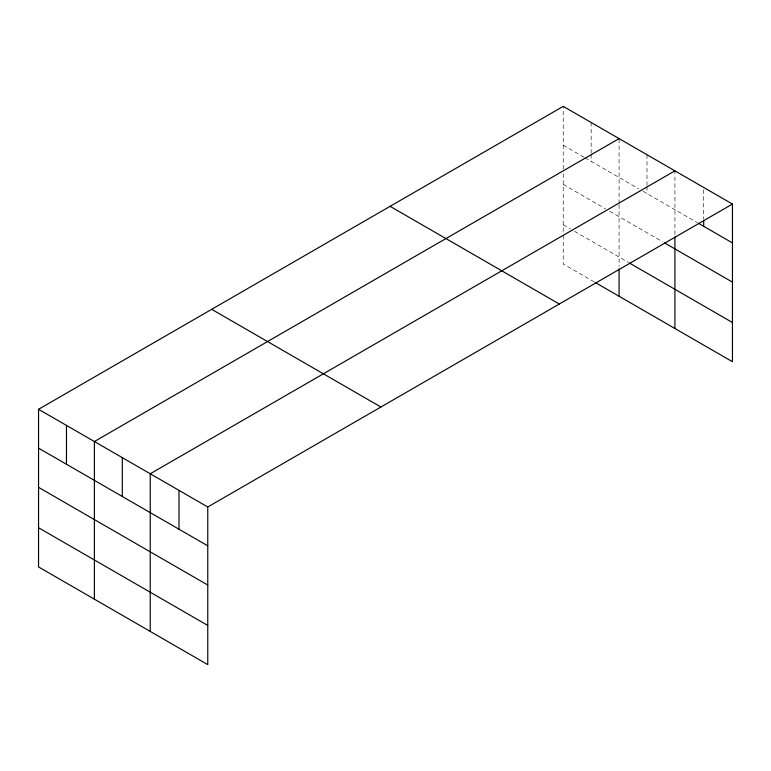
<?xml version="1.0" encoding="UTF-8"?>
<svg xmlns="http://www.w3.org/2000/svg" width="771" height="771" viewBox="0 0 771 771"><rect width="100%" height="100%" fill="white"/><g stroke="black" fill="none" stroke-linecap="round" stroke-linejoin="round"><path stroke-width="0.58" stroke-dasharray="3.85 2.89" d="M563.235 168.984L563.235 106.369M619.074 204.787L619.074 266.554M619.074 203.592L619.074 138.607M674.914 234.644L674.914 170.844M563.235 145.218L583.917 157.159M584.948 157.756L638.725 188.808M642.86 191.189L697.514 222.752M563.235 184.423L605.63 208.902M609.765 211.293L662.511 241.737M563.235 224.814L570.473 228.997M574.607 231.377L628.384 262.429M594.258 281.926L563.235 264.019L563.235 234.317M703.682 189.811L703.682 219.243M646.994 154.72L646.994 185.339M646.994 186.515L646.994 193.579M591.155 122.483L591.155 153.101M591.155 154.277L591.155 161.341M563.235 173.735L563.235 233.131"/><path stroke-width="1.16" d="M732.45 204.064L563.235 106.369L38.55 409.285L38.55 566.936L207.765 664.631L207.765 506.981L732.45 204.064L732.45 361.715L595.289 282.523M674.914 237.025L674.914 328.494M619.074 138.607L94.39 441.523L94.39 599.183M674.914 170.844L150.229 473.77L150.229 631.42M698.545 223.339L732.45 242.923M664.573 242.932L732.45 282.119M629.415 263.027L732.45 322.509M390.087 206.329L559.303 304.025M211.697 309.325L380.913 407.021M38.55 409.285L207.765 506.981M38.55 448.144L207.765 545.839M38.55 487.349L207.765 585.044M38.55 527.74L207.765 625.435M703.682 220.419L703.682 226.308M619.074 268.934L619.074 296.257M178.997 490.375L178.997 529.234M122.31 457.646L122.31 496.505M66.47 425.409L66.47 464.267"/></g></svg>
